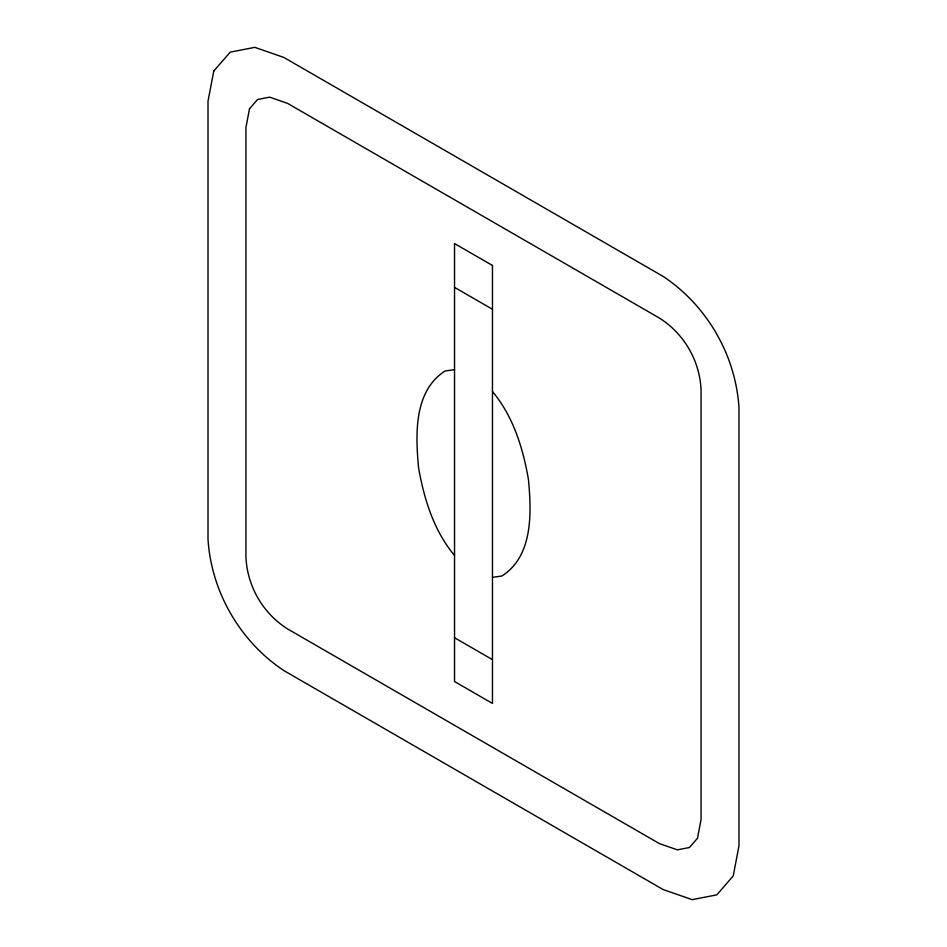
<?xml version="1.0" encoding="UTF-8"?>
<svg xmlns="http://www.w3.org/2000/svg" width="947" height="947" viewBox="0 0 947 947"><rect width="100%" height="100%" fill="white"/><g stroke="black" fill="none" stroke-linecap="round" stroke-linejoin="round"><path stroke-width="1.42" d="M454.536 369.638L445.054 371.023C413.638 391.135 415.52 434.72 418.55 467.487C423.972 498.832 433.785 530.722 454.536 555.463M492.464 577.362L501.946 575.977C533.362 555.865 531.48 512.28 528.45 479.513C523.028 448.168 513.215 416.278 492.464 391.537M454.536 287.367L492.464 309.267M454.536 637.733L492.464 659.633M213.773 71.049L208.009 101.234L208.009 539.198C211.288 591.745 239.993 641.462 283.863 670.583L663.137 889.553L692.174 899.65L716.784 894.868L733.227 875.951L738.991 845.766L738.991 407.802C735.712 355.255 707.007 305.538 663.137 276.417L283.863 57.447L254.826 47.35L230.216 52.132L213.773 71.049M249.511 108.763L245.936 127.454L245.936 556.777C247.072 586.015 262.852 613.336 287.592 628.938L659.408 843.611L677.365 849.85L689.44 847.506L697.489 838.237L701.064 819.546L701.064 390.223C699.928 360.985 684.148 333.664 659.408 318.062L287.592 103.389L269.635 97.15L257.56 99.494L249.511 108.763M492.464 265.468L454.536 243.568L454.536 681.532L492.464 703.432L492.464 265.468"/></g></svg>
